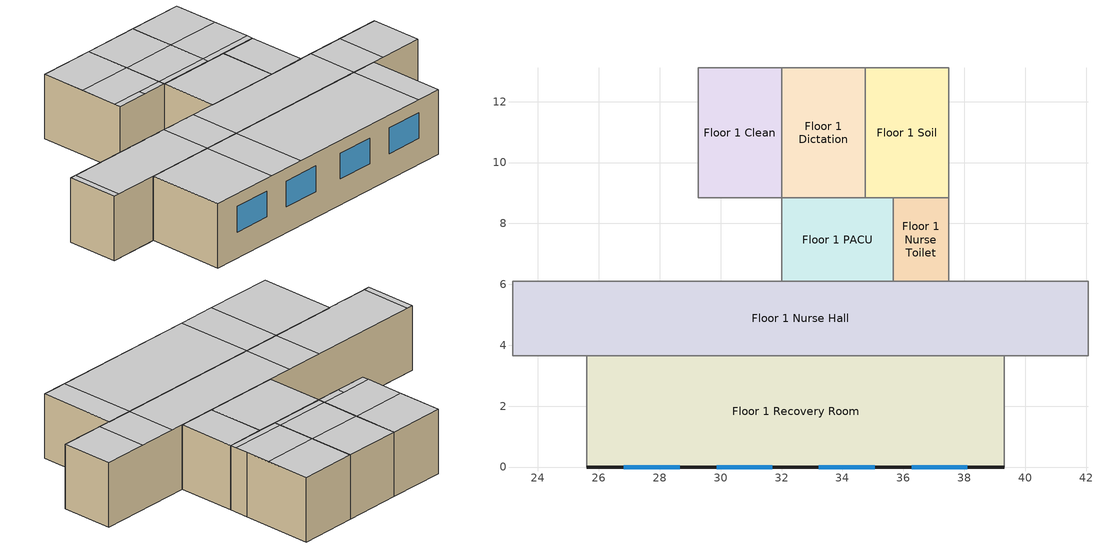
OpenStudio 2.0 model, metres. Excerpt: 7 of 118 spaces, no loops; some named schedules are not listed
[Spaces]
Floor 1 Clean
 floor ground: 32,13.11 32,8.84 29.26,8.84 29.26,13.11 z0
 wall to Floor 1 Nurse Station: 29.26,8.84 32,8.84 z0:3.05
 wall to Floor 1 Humid: 32,13.11 29.26,13.11 z0:3.05
 wall to Floor 1 Nourishment: 29.26,13.11 29.26,8.84 z0:3.05
 wall to Floor 1 Dictation: 32,8.84 32,13.11 z0:3.05
 ceiling to Floor 2 Exam Hall 2: 30.78,8.84 30.78,9.14 29.26,9.14 29.26,8.84 z3.05
 ceiling to Floor 2 Exam 3: 32,8.84 32,9.14 30.78,9.14 30.78,8.84 z3.05
 ceiling to Floor 2 Reception Hall: 32,9.14 32,10.97 29.26,10.97 29.26,9.14 z3.05
 ceiling to Floor 2 X-Ray: 32,10.97 32,13.11 29.26,13.11 29.26,10.97 z3.05
Floor 1 Soil
 floor ground: 37.49,13.11 37.49,8.84 34.75,8.84 34.75,13.11 z0
 wall to Floor 1 PACU: 34.75,8.84 35.66,8.84 z0:3.05
 wall to Floor 1 Soil Work: 37.49,8.84 37.49,9.75 z0:3.05
 wall to Floor 1 Clean Work: 37.49,9.75 37.49,13.11 z0:3.05
 wall to Floor 1 Nurse Toilet: 35.66,8.84 37.49,8.84 z0:3.05
 wall to Floor 1 Dictation: 34.75,13.11 34.75,8.84 z0:3.05
 wall to Floor 1 Sterile Storage: 37.49,13.11 34.75,13.11 z0:3.05
 ceiling to Floor 2 X-Ray: 37.49,10.97 37.49,13.11 34.75,13.11 34.75,10.97 z3.05
 ceiling to Floor 2 Exam 3: 37.49,8.84 37.49,9.14 34.75,9.14 34.75,8.84 z3.05
 ceiling to Floor 2 Reception Hall: 37.49,9.14 37.49,10.97 34.75,10.97 34.75,9.14 z3.05
Floor 1 PACU
 floor ground: 35.66,8.84 35.66,6.1 32,6.1 32,8.84 z0
 wall to Floor 1 Nurse Toilet: 35.66,6.1 35.66,8.84 z0:3.05
 wall to Floor 1 Nurse Station: 32,8.84 32,6.1 z0:3.05
 wall to Floor 1 Nurse Hall: 32,6.1 35.66,6.1 z0:3.05
 wall to Floor 1 Dictation: 34.75,8.84 32,8.84 z0:3.05
 ceiling to Floor 2 Exam 3: 35.66,6.1 35.66,8.84 32,8.84 32,6.1 z3.05
Floor 1 Recovery Room
 floor ground: 39.32,3.66 39.32,0 25.6,0 25.6,3.66 z0
 wall outside: 25.6,0 39.32,0 z0:3.05
 wall to Floor 1 Anesthesia: 39.32,0 39.32,3.66 z0:3.05
 wall to Floor 1 Step Down: 25.6,3.66 25.6,0 z0:3.05
 wall to Floor 1 Nurse Hall: 39.32,3.66 25.6,3.66 z0:3.05
 window: 26.82,0 28.65,0 / 36.27,0 38.1,0 / 33.22,0 35.05,0 / 29.87,0 31.7,0 z1.22:2.44
 ceiling to Floor 2 Exam Hall 3: 39.32,0 39.32,3.66 38.1,3.66 38.1,0 z3.05
 ceiling to Floor 2 Exam 3: 38.1,0 38.1,3.66 30.78,3.66 30.78,0 z3.05
 ceiling to Floor 2 Exam Hall 2: 30.78,0 30.78,3.66 28.96,3.66 28.96,0 z3.05
 ceiling to Floor 2 Exam 2: 28.96,0 28.96,3.66 25.6,3.66 25.6,0 z3.05
Floor 1 Nurse Toilet
 floor ground: 37.49,8.84 37.49,6.1 35.66,6.1 35.66,8.84 z0
 wall to Floor 1 Soil Work: 37.49,6.1 37.49,8.84 z0:3.05
 wall to Floor 1 Nurse Hall: 35.66,6.1 37.49,6.1 z0:3.05
 ceiling to Floor 2 Exam 3: 37.49,6.1 37.49,8.84 35.66,8.84 35.66,6.1 z3.05
Floor 1 Nurse Hall
 floor ground: 42.06,6.1 42.06,3.66 23.16,3.66 23.16,6.1 z0
 wall to Floor 1 Soil Work: 42.06,6.1 37.49,6.1 z0:3.05
 wall to Floor 1 Step Down: 23.16,3.66 25.6,3.66 z0:3.05
 wall to Floor 1 Sterile Hall: 42.06,3.66 42.06,6.1 z0:3.05
 wall to Floor 1 Pre-Op Hall: 23.16,6.1 23.16,3.66 z0:3.05
 wall to Floor 1 Anesthesia: 39.32,3.66 42.06,3.66 z0:3.05
 wall to Floor 1 Nurse Station: 32,6.1 23.16,6.1 z0:3.05
 ceiling to Floor 2 Exam 2: 28.96,3.66 28.96,6.1 23.47,6.1 23.47,3.66 z3.05
 ceiling to Floor 2 Storage 1: 42.06,3.66 42.06,6.1 39.93,6.1 39.93,3.66 z3.05
 ceiling to Floor 2 Exam Hall 1: 23.47,3.66 23.47,6.1 23.16,6.1 23.16,3.66 z3.05
 ceiling to Floor 2 Exam Hall 2: 30.78,3.66 30.78,6.1 28.96,6.1 28.96,3.66 z3.05
 ceiling to Floor 2 Exam 3: 38.1,3.66 38.1,6.1 30.78,6.1 30.78,3.66 z3.05
 ceiling to Floor 2 Exam Hall 3: 39.93,3.66 39.93,6.1 38.1,6.1 38.1,3.66 z3.05
Floor 1 Dictation
 floor ground: 34.75,13.11 34.75,8.84 32,8.84 32,13.11 z0
 wall to Floor 1 Sterile Storage: 34.75,13.11 32,13.11 z0:3.05
 ceiling to Floor 2 Exam 3: 34.75,8.84 34.75,9.14 32,9.14 32,8.84 z3.05
 ceiling to Floor 2 X-Ray: 34.75,10.97 34.75,13.11 32,13.11 32,10.97 z3.05
 ceiling to Floor 2 Reception Hall: 34.75,9.14 34.75,10.97 32,10.97 32,9.14 z3.05
[Site]
Duluth International Arpt: Latitude {deg}=46.83; Longitude {deg}=-92.22; Time Zone {hr}=-6; Elevation {m}=433; Terrain=City
[Building]
90.1-2010-Outpatient-ASHRAE 169-2006-7A created: 2017-01-30 12:54:55 -0700: North Axis {deg}=0; Default Construction Set=90.1-2010 - Outpatient - ASHRAE 169-2006-7A; Standards Building Type=Outpatient
[Site:GroundTemperature:BuildingSurface]
19.527, 19.502, 19.536, 19.598, 20.002, 21.64, 22.225, 22.375, 21.449, 20.121, 19.802, 19.633
[Site:WaterMainsTemperature]
Calculation Method=Correlation; Annual Average Outdoor Air Temperature {C}=3.95; Maximum Difference In Monthly Average Outdoor Air Temperatures {deltaC}=30.8
[SizingPeriod:DesignDay] Barometric Pressure {Pa}=96230; Sky Clearness=0; Rain Indicator=0; Snow Indicator=0; Day of Month=21; Daylight Saving Time Indicator=0; Humidity Indicating Type=Wetbulb; Dry-Bulb Temperature Range Modifier Type=DefaultMultipliers
Name | Maximum Dry-Bulb Temperature {C} | Daily Dry-Bulb Temperature Range {deltaC} | Humidity Indicating Conditions at Maximum Dry-Bulb | Wind Speed {m/s} | Wind Direction {deg} | Month | Day Type | Solar Model Indicator | ASHRAE Taub | ASHRAE Taud
Duluth International Arpt Ann Htg 99.6% Condns DB | -28.6 | 0 | -28.6 | 4.6 | 310 | 1 | WinterDesignDay | ASHRAEClearSky
Duluth International Arpt Ann Clg .4% Condns DB=>MWB | 29.2 | 10.9 | 21 | 5.2 | 220 | 7 | SummerDesignDay | ASHRAETau | 0.398 | 2.218
[ClimateZones]
Climate Zone Institution Name 1=ASHRAE; Climate Zone Document Name 1=ANSI/ASHRAE Standard 169; Climate Zone Document Year 1=2006; Climate Zone Value 1=7A; Climate Zone Institution Name 2=CEC; Climate Zone Document Name 2=California Climate Zone Descriptions; Climate Zone Document Year 2=1995
[Material:NoMass] Thermal Absorptance=0.9; Solar Absorptance=0.7
Name | Roughness | Thermal Resistance {m2-K/W} | Visible Absorptance
CP02 CARPET PAD | VeryRough | 0.21648 | 0.8
Typical Insulation R-13.06 | Smooth | 2.2993 | 0.7
Typical Carpet Pad | Smooth | 0.21648 | 0.8
Typical Insulation R-13.45 | Smooth | 2.368 | 0.7
Typical Insulation R-19.72 | Smooth | 3.4722 | 0.7
Typical Insulation R-1.15 | Smooth | 0.202509 | 0.7
Typical Insulation R-1.15 1 | Smooth | 0.202527 | 0.7
[Material]
Name | Roughness | Thickness {m} | Conductivity {W/m-K} | Density {kg/m3} | Specific Heat {J/kg-K} | Thermal Absorptance | Solar Absorptance | Visible Absorptance
100mm Normalweight concrete floor | MediumSmooth | 0.1016 | 2.31 | 2322 | 832
G01 13mm gypsum board | Smooth | 0.0127 | 0.16 | 800 | 1090 | 0.9 | 0.7 | 0.5
4 in. Normalweight Concrete Floor | MediumRough | 0.1016 | 2.31 | 2322 | 832 | 0.9 | 0.7 | 0.7
25mm Stucco | Smooth | 0.0254 | 0.72 | 1856 | 840 | 0.9 | 0.7 | 0.7
5/8 in. Gypsum Board | MediumSmooth | 0.0159 | 0.16 | 800 | 1090 | 0.9 | 0.7 | 0.7
Roof Membrane | VeryRough | 0.0095 | 0.16 | 1121.29 | 1460 | 0.9 | 0.77 | 0.7
Metal Roof Surface; F08 Metal surface | Smooth | 0.0008 | 45.28 | 7824 | 500 | 0.9 | 0.7 | 0.7
6 in. Normalweight Concrete Floor | MediumRough | 0.1524 | 2.31 | 2322 | 832 | 0.9 | 0.7 | 0.7
8 in. Concrete Block Basement Wall | MediumRough | 0.2032 | 1.326 | 1842 | 912 | 0.9 | 0.7 | 0.7
G05 25mm wood | MediumSmooth | 0.0254 | 0.15 | 608 | 1630 | 0.9 | 0.5 | 0.5
Std Wood 6inch | MediumSmooth | 0.15 | 0.12 | 540 | 1210 | 0.9 | 0.7 | 0.7
[Construction]
Typical Insulated Exterior Mass Floor R-15.63: Typical Insulation R-13.06, 4 in. Normalweight Concrete Floor, Typical Carpet Pad
Typical Insulated Steel Framed Exterior Wall R-15.63: 25mm Stucco, 5/8 in. Gypsum Board, Typical Insulation R-13.45, 5/8 in. Gypsum Board
Typical IEAD Roof R-20.83: Roof Membrane, Typical Insulation R-19.72, Metal Roof Surface
Typical Interior Floor: 100mm Normalweight concrete floor, CP02 CARPET PAD
Typical Interior Wall: G01 13mm gypsum board, G01 13mm gypsum board
Typical Interior Ceiling: CP02 CARPET PAD, 100mm Normalweight concrete floor
Typical Insulated Carpeted 6in Slab Floor: 6 in. Normalweight Concrete Floor, Typical Carpet Pad
Typical Insulated Basement Mass Wall: 8 in. Concrete Block Basement Wall
U 0.42 SHGC 0.45 Dbl Ref-D Clr 6mm/13mm Arg: REF D CLEAR 6MM, ARGON 13MM, CLEAR 6MM
Typical Insulated Metal Door R-2.0: F08 Metal surface, Typical Insulation R-1.15
Typical Overhead Door R-2.0: Typical Insulation R-1.15 1
U 1.17 SHGC 0.68 Simple Glazing Skylight: U 1.17 SHGC 0.68 Simple Glazing
Typical Interior Window: Clear 3mm
Typical Interior Door; Typical Interior Partition: G05 25mm wood
InteriorFurnishings: Std Wood 6inch
[DefaultConstructionSet]
90.1-2010 - Outpatient - ASHRAE 169-2006-7A: Default Exterior Surface Constructions=Default Surface Constructions 1; Default Interior Surface Constructions=Default Surface Constructions 2; Default Ground Contact Surface Constructions=Default Surface Constructions 3; Default Exterior SubSurface Constructions=Default Sub Surface Constructions 1; Default Interior SubSurface Constructions=Default Sub Surface Constructions 2; Interior Partition Construction=Typical Interior Partition
[DefaultSurfaceConstructions]
Name | Floor Construction | Wall Construction | Roof Ceiling Construction
Default Surface Constructions 1 | Typical Insulated Exterior Mass Floor R-15.63 | Typical Insulated Steel Framed Exterior Wall R-15.63 | Typical IEAD Roof R-20.83
Default Surface Constructions 2 | Typical Interior Floor | Typical Interior Wall | Typical Interior Ceiling
Default Surface Constructions 3 | Typical Insulated Carpeted 6in Slab Floor | Typical Insulated Basement Mass Wall
[DefaultSubSurfaceConstructions]
Name | Fixed Window Construction | Operable Window Construction | Door Construction | Overhead Door Construction | Skylight Construction | Tubular Daylight Dome Construction | Tubular Daylight Diffuser Construction
Default Sub Surface Constructions 1 | U 0.42 SHGC 0.45 Dbl Ref-D Clr 6mm/13mm Arg | U 0.42 SHGC 0.45 Dbl Ref-D Clr 6mm/13mm Arg | Typical Insulated Metal Door R-2.0 | Typical Overhead Door R-2.0 | U 1.17 SHGC 0.68 Simple Glazing Skylight | Typical Interior Window | Typical Interior Window
Default Sub Surface Constructions 2 | Typical Interior Window | Typical Interior Window | Typical Interior Door
[WindowMaterial:Glazing] Optical Data Type=SpectralAverage; Infrared Transmittance at Normal Incidence=0; Front Side Infrared Hemispherical Emissivity=0.84; Conductivity {W/m-K}=0.9; Dirt Correction Factor for Solar and Visible Transmittance=1; Solar Diffusing=No
Name | Thickness {m} | Solar Transmittance at Normal Incidence | Front Side Solar Reflectance at Normal Incidence | Back Side Solar Reflectance at Normal Incidence | Visible Transmittance at Normal Incidence | Front Side Visible Reflectance at Normal Incidence | Back Side Visible Reflectance at Normal Incidence | Back Side Infrared Hemispherical Emissivity
REF D CLEAR 6MM | 0.006 | 0.429 | 0.308 | 0.379 | 0.334 | 0.453 | 0.505 | 0.82
CLEAR 6MM | 0.006 | 0.775 | 0.071 | 0.071 | 0.881 | 0.08 | 0.08 | 0.84
Clear 3mm | 0.003 | 0.837 | 0.075 | 0.075 | 0.898 | 0.081 | 0.081 | 0.84
[WindowMaterial:Gas]
ARGON 13MM: Gas Type=Argon; Thickness {m}=0.0127
[WindowMaterial:SimpleGlazingSystem]
U 1.17 SHGC 0.68 Simple Glazing: U-Factor {W/m2-K}=6.64357; Solar Heat Gain Coefficient=0.68; Visible Transmittance=0.55
[Space] Building Story=Building Story 1; Part of Total Floor Area=Yes
Name | Space Type | Thermal Zone
Floor 1 Clean | Outpatient CleanWork | Floor 1 Clean ZN
Floor 1 Soil | Outpatient Soil Work | Floor 1 Soil ZN
Floor 1 Dictation | Outpatient Office | Floor 1 Dictation ZN
Floor 1 PACU | Outpatient PACU | Floor 1 PACU ZN
Floor 1 Recovery Room | Outpatient PACU | Floor 1 Recovery Room ZN
Floor 1 Nurse Toilet | Outpatient Toilet | Floor 1 Nurse Toilet ZN
Floor 1 Nurse Hall | Outpatient Hall | Floor 1 Nurse Hall ZN
[SpaceType] Standards Building Type=Outpatient
Name | Default Schedule Set | Design Specification Outdoor Air Object | Standards Space Type
Outpatient CleanWork | Outpatient CleanWork Schedule Set | Outpatient CleanWork Ventilation | CleanWork
Outpatient Hall | Outpatient Hall Schedule Set | Outpatient Hall Ventilation | Hall
Outpatient Office | Outpatient Office Schedule Set | Outpatient Office Ventilation | Office
Outpatient PACU | Outpatient PACU Schedule Set | Outpatient PACU Ventilation | PACU
Outpatient Soil Work | Outpatient Soil Work Schedule Set | Outpatient Soil Work Ventilation | Soil Work
Outpatient Toilet | Outpatient Toilet Schedule Set | Outpatient Toilet Ventilation | Toilet
[People:Definition] Number of People Calculation Method=People/Area; Fraction Radiant=0.3
Name | People per Space Floor Area {person/m2}
Outpatient CleanWork People Definition; Outpatient PACU People Definition; Outpatient Soil Work People Definition | 0.215493
Outpatient Office People Definition | 0.0538196
[People] Work Efficiency Schedule=Work Efficiency Schedule; Clothing Insulation Schedule=Clothing Schedule; Air Velocity Schedule=Air Velocity Schedule
Name | People Definition | Space or SpaceType
Outpatient CleanWork People | Outpatient CleanWork People Definition | Outpatient CleanWork
Outpatient Office People | Outpatient Office People Definition | Outpatient Office
Outpatient PACU People | Outpatient PACU People Definition | Outpatient PACU
Outpatient Soil Work People | Outpatient Soil Work People Definition | Outpatient Soil Work
[Lights:Definition] Design Level Calculation Method=Watts/Area; Fraction Radiant=0.7; Fraction Visible=0.2
Name | Watts per Space Floor Area {W/m2}
Outpatient CleanWork Lights Definition; Outpatient Soil Work Lights Definition | 17.8681
Outpatient Hall Lights Definition | 8.52502
Outpatient Office Lights Definition | 11.9479
Outpatient PACU Lights Definition | 12.3785
Outpatient Toilet Lights Definition | 10.5486
[Lights]
Name | Lights Definition | Space or SpaceType
Outpatient CleanWork Lights | Outpatient CleanWork Lights Definition | Outpatient CleanWork
Outpatient Hall Lights | Outpatient Hall Lights Definition | Outpatient Hall
Outpatient Office Lights | Outpatient Office Lights Definition | Outpatient Office
Outpatient PACU Lights | Outpatient PACU Lights Definition | Outpatient PACU
Outpatient Soil Work Lights | Outpatient Soil Work Lights Definition | Outpatient Soil Work
Outpatient Toilet Lights | Outpatient Toilet Lights Definition | Outpatient Toilet
[ElectricEquipment:Definition] Design Level Calculation Method=Watts/Area
Name | Watts per Space Floor Area {W/m2} | Fraction Radiant | Fraction Lost
Outpatient CleanWork Elec Equip Definition; Outpatient Soil Work Elec Equip Definition | 21.5278 | 0.5
Outpatient Hall Elec Equip Definition | 4.30556 | 0.5
Outpatient Office Elec Equip Definition | 11.8403 | 0.5
Outpatient PACU Elec Equip Definition | 32.2917 | 0.5
Outpatient Toilet Elec Equip Definition | 4.30556 | 0.3 | 0.7
[ElectricEquipment]
Name | Electric Equipment Definition | Space or SpaceType
Outpatient CleanWork Elec Equip | Outpatient CleanWork Elec Equip Definition | Outpatient CleanWork
Outpatient Hall Elec Equip | Outpatient Hall Elec Equip Definition | Outpatient Hall
Outpatient Office Elec Equip | Outpatient Office Elec Equip Definition | Outpatient Office
Outpatient PACU Elec Equip | Outpatient PACU Elec Equip Definition | Outpatient PACU
Outpatient Soil Work Elec Equip | Outpatient Soil Work Elec Equip Definition | Outpatient Soil Work
Outpatient Toilet Elec Equip | Outpatient Toilet Elec Equip Definition | Outpatient Toilet
[DesignSpecification:OutdoorAir]
Name | Outdoor Air Method | Outdoor Air Flow per Floor Area {m3/s-m2} | Outdoor Air Flow per Person {m3/s-person} | Outdoor Air Flow Air Changes per Hour {1/hr}
Outpatient CleanWork Ventilation; Outpatient Soil Work Ventilation | Sum | 0.001524
Outpatient Hall Ventilation | Sum | 0.0003048
Outpatient Office Ventilation | Sum | 0.0003048 | 0.00235974
Outpatient PACU Ventilation | Sum | 0.00270764 | 0.00235974
Outpatient Toilet Ventilation |  | 0 | 0 | 0
[DefaultScheduleSet] Number of People Schedule=OutPatientHealthCare BLDG_OCC_SCH; People Activity Level Schedule=OutPatientHealthCare ACTIVITY_SCH; Electric Equipment Schedule=OutPatientHealthCare BLDG_EQUIP_SCH_BASE; Infiltration Schedule=OutPatientHealthCare INFIL_SCH
Name | Lighting Schedule
Outpatient CleanWork Schedule Set; Outpatient Toilet Schedule Set | OutPatientHealthCare BLDG_LIGHT_SCH
Outpatient Hall Schedule Set | OutPatientHealthCare BLDG_LIGHT_CORRIDOR_SCH
Outpatient Office Schedule Set | OutPatientHealthCare BLDG_LIGHT_OFFICE_SCH_20102013
Outpatient PACU Schedule Set; Outpatient Soil Work Schedule Set | OutPatientHealthCare BLDG_LIGHT_EXAM_SCH
[ThermostatSetpoint:DualSetpoint] Heating Setpoint Temperature Schedule=OutPatientHealthCare HTGSETP_SCH_YES_OPTIMUM; Cooling Setpoint Temperature Schedule=OutPatientHealthCare CLGSETP_SCH_NO_SETBACK
Outpatient CleanWork Thermostat 1; Outpatient Hall Thermostat 4; Outpatient Soil Work Thermostat 2; Outpatient PACU Thermostat 2; Outpatient Toilet Thermostat 9; Outpatient PACU Thermostat 3; Outpatient Office Thermostat 11
[SpaceInfiltration:DesignFlowRate]
Floor 1 Recovery Room Infiltration: Space or SpaceType=Floor 1 Recovery Room; Schedule=OutPatientHealthCare INFIL_SCH; Design Flow Rate Calculation Method=Flow/ExteriorArea; Flow per Exterior Surface Area {m3/s-m2}=0.000569573; Constant Term Coefficient=0; Temperature Term Coefficient=0; Velocity Term Coefficient=0.224; Velocity Squared Term Coefficient=0
[InternalMass:Definition]
Internal Mass Definition 1: Construction=InteriorFurnishings; Design Level Calculation Method=SurfaceArea/Area; Surface Area per Space Floor Area=2
[InternalMass] Internal Mass Definition=Internal Mass Definition 1
Name | Space or SpaceType
Floor 1 Clean Mass | Floor 1 Clean
Floor 1 Dictation Mass | Floor 1 Dictation
Floor 1 Nurse Hall Mass | Floor 1 Nurse Hall
Floor 1 Nurse Toilet Mass; Floor 1 Nurse Toilet Mass 1 | Floor 1 Nurse Toilet
Floor 1 PACU Mass | Floor 1 PACU
Floor 1 Recovery Room Mass | Floor 1 Recovery Room
Floor 1 Soil Mass; Floor 1 Soil Mass 1 | Floor 1 Soil
[ThermalZone] Use Ideal Air Loads=No
Name | Thermostat
Floor 1 Clean ZN | Outpatient CleanWork Thermostat 1
Floor 1 Nurse Hall ZN | Outpatient Hall Thermostat 4
Floor 1 Soil ZN | Outpatient Soil Work Thermostat 2
Floor 1 Recovery Room ZN | Outpatient PACU Thermostat 2
Floor 1 Nurse Toilet ZN | Outpatient Toilet Thermostat 9
Floor 1 PACU ZN | Outpatient PACU Thermostat 3
Floor 1 Dictation ZN | Outpatient Office Thermostat 11
[Exterior:Lights:Definition]
Name | Design Level {W}
Occ Sensing Exterior Lights Def | 8235.95
NonDimming Exterior Lights Def | 139.05
[Exterior:Lights] Control Option=AstronomicalClock
Name | Exterior Lights Definition | Schedule
Occ Sensing Exterior Lights Def | Occ Sensing Exterior Lights Def | OutPatientHealthCare Exterior_lighting_schedule_b
NonDimming Exterior Lights Def | NonDimming Exterior Lights Def | OutPatientHealthCare Exterior_lighting_schedule_a
[BuildingStory]
Building Story 1: Nominal Z Coordinate {m}=0
[Schedule:Ruleset]
Name | Default Day Schedule | Summer Design Day Schedule | Winter Design Day Schedule
Clothing Schedule | Clothing Schedule Default Winter Clothes
Air Velocity Schedule | Air Velocity Schedule Default
Work Efficiency Schedule | Work Efficiency Schedule Default
OutPatientHealthCare BLDG_OCC_SCH | OutPatientHealthCare BLDG_OCC_SCH Default | OutPatientHealthCare BLDG_OCC_SCH Summer Design Day | OutPatientHealthCare BLDG_OCC_SCH Winter Design Day
OutPatientHealthCare ACTIVITY_SCH | OutPatientHealthCare ACTIVITY_SCH Default | OutPatientHealthCare ACTIVITY_SCH Summer Design Day | OutPatientHealthCare ACTIVITY_SCH Winter Design Day
OutPatientHealthCare BLDG_LIGHT_SCH | OutPatientHealthCare BLDG_LIGHT_SCH Default | OutPatientHealthCare BLDG_LIGHT_SCH Summer Design Day | OutPatientHealthCare BLDG_LIGHT_SCH Winter Design Day
OutPatientHealthCare BLDG_EQUIP_SCH_BASE | OutPatientHealthCare BLDG_EQUIP_SCH_BASE Default | OutPatientHealthCare BLDG_EQUIP_SCH_BASE Summer Design Day | OutPatientHealthCare BLDG_EQUIP_SCH_BASE Winter Design Day
OutPatientHealthCare INFIL_SCH | OutPatientHealthCare INFIL_SCH Default | OutPatientHealthCare INFIL_SCH Summer Design Day | OutPatientHealthCare INFIL_SCH Winter Design Day
OutPatientHealthCare HTGSETP_SCH_YES_OPTIMUM | OutPatientHealthCare HTGSETP_SCH_YES_OPTIMUM Default | OutPatientHealthCare HTGSETP_SCH_YES_OPTIMUM Summer Design Day | OutPatientHealthCare HTGSETP_SCH_YES_OPTIMUM Winter Design Day
OutPatientHealthCare CLGSETP_SCH_NO_SETBACK | OutPatientHealthCare CLGSETP_SCH_NO_SETBACK Default | OutPatientHealthCare CLGSETP_SCH_NO_SETBACK Summer Design Day | OutPatientHealthCare CLGSETP_SCH_NO_SETBACK Winter Design Day
OutPatientHealthCare BLDG_LIGHT_EXAM_SCH | OutPatientHealthCare BLDG_LIGHT_EXAM_SCH Default | OutPatientHealthCare BLDG_LIGHT_EXAM_SCH Summer Design Day | OutPatientHealthCare BLDG_LIGHT_EXAM_SCH Winter Design Day
OutPatientHealthCare BLDG_LIGHT_CORRIDOR_SCH | OutPatientHealthCare BLDG_LIGHT_CORRIDOR_SCH Default | OutPatientHealthCare BLDG_LIGHT_CORRIDOR_SCH Summer Design Day | OutPatientHealthCare BLDG_LIGHT_CORRIDOR_SCH Winter Design Day
OutPatientHealthCare BLDG_LIGHT_OFFICE_SCH_20102013 | OutPatientHealthCare BLDG_LIGHT_OFFICE_SCH_20102013 Default | OutPatientHealthCare BLDG_LIGHT_OFFICE_SCH_20102013 Summer Design Day | OutPatientHealthCare BLDG_LIGHT_OFFICE_SCH_20102013 Winter Design Day
OutPatientHealthCare Exterior_lighting_schedule_b | OutPatientHealthCare Exterior_lighting_schedule_b Default | OutPatientHealthCare Exterior_lighting_schedule_b Summer Design Day | OutPatientHealthCare Exterior_lighting_schedule_b Winter Design Day
OutPatientHealthCare Exterior_lighting_schedule_a | OutPatientHealthCare Exterior_lighting_schedule_a Default | OutPatientHealthCare Exterior_lighting_schedule_a Summer Design Day | OutPatientHealthCare Exterior_lighting_schedule_a Winter Design Day
[Schedule:Day]
OutPatientHealthCare BLDG_OCC_SCH Default: 8, 0, 0, 17, 0, 0.05, 24, 0, 0
OutPatientHealthCare INFIL_SCH Default: 24, 0, 0.25
OutPatientHealthCare INFIL_SCH Winter Design Day; OutPatientHealthCare INFIL_SCH Summer Design Day: 24, 0, 1
OutPatientHealthCare HTGSETP_SCH_YES_OPTIMUM Default: 24, 0, 18.3
OutPatientHealthCare HTGSETP_SCH_YES_OPTIMUM Summer Design Day: 5, 0, 18.3, 18, 0, 21.1, 24, 0, 18.3
OutPatientHealthCare HTGSETP_SCH_YES_OPTIMUM Winter Design Day: 7, 0, 18.3, 15, 0, 21.1, 24, 0, 18.3
OutPatientHealthCare CLGSETP_SCH_NO_SETBACK Default: 24, 0, 22.2
OutPatientHealthCare CLGSETP_SCH_NO_SETBACK Summer Design Day: 5, 0, 25, 18, 0, 22.2, 24, 0, 25
OutPatientHealthCare CLGSETP_SCH_NO_SETBACK Winter Design Day: 7, 0, 25, 15, 0, 22.2, 24, 0, 25
OutPatientHealthCare Exterior_lighting_schedule_b Default; OutPatientHealthCare Exterior_lighting_schedule_b Winter Design Day; OutPatientHealthCare Exterior_lighting_schedule_b Summer Design Day: 6, 0, 0.7, 24, 0, 1
OutPatientHealthCare Exterior_lighting_schedule_a Default; OutPatientHealthCare Exterior_lighting_schedule_a Winter Design Day; OutPatientHealthCare Exterior_lighting_schedule_a Summer Design Day: 6, 0, 0, 24, 0, 1
[Schedule:Rule] Date Specification Type=DateRange; Start Month=1; Start Day=1; End Month=12; End Day=31
Name | Schedule Ruleset | Rule Order | Day Schedule | Apply Monday | Apply Tuesday | Apply Wednesday | Apply Thursday | Apply Friday | Apply Saturday
Schedule Rule 8 | OutPatientHealthCare INFIL_SCH | 0 | OutPatientHealthCare INFIL_SCH Default|Sat|Wkdy Day | Yes | Yes | Yes | Yes | Yes | Yes
Schedule Rule 9 | OutPatientHealthCare HTGSETP_SCH_YES_OPTIMUM | 1 | OutPatientHealthCare HTGSETP_SCH_YES_OPTIMUM Sat Day |  |  |  |  |  | Yes
Schedule Rule 10 | OutPatientHealthCare HTGSETP_SCH_YES_OPTIMUM | 0 | OutPatientHealthCare HTGSETP_SCH_YES_OPTIMUM Wkdy Day | Yes | Yes | Yes | Yes | Yes
Schedule Rule 11 | OutPatientHealthCare CLGSETP_SCH_NO_SETBACK | 0 | OutPatientHealthCare CLGSETP_SCH_NO_SETBACK Default|Wkdy Day | Yes | Yes | Yes | Yes | Yes
